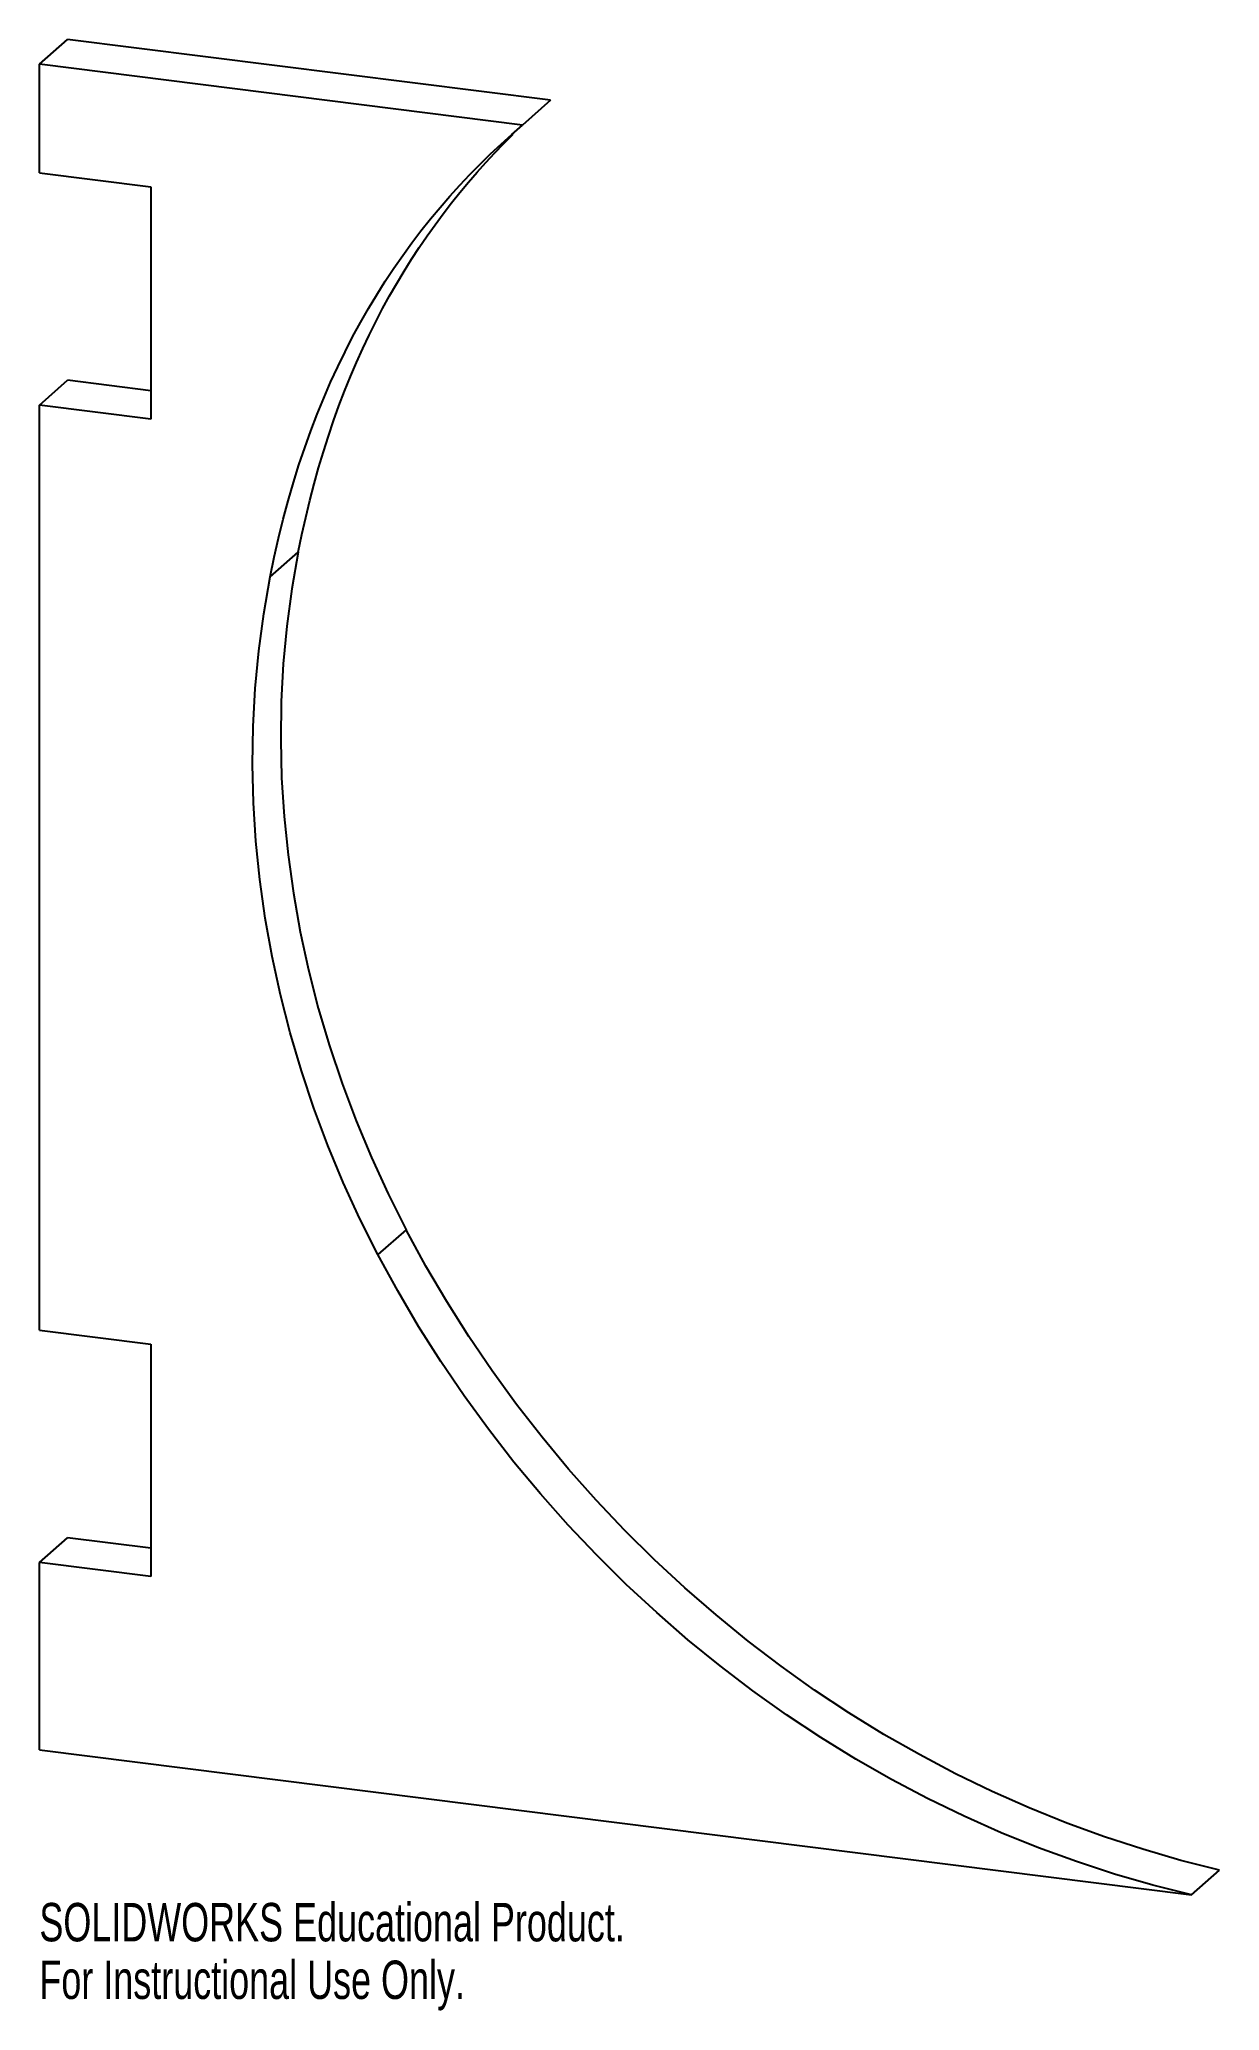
# Paper-space layout '_Dimetric' of a CAD drawing. Header units: millimetres. Extents: x -83 to 65, y -132 to 116.
import ezdxf

# ---------------------------------------------------------------- set-up
doc = ezdxf.new("R2010")
doc.units = ezdxf.units.MM
doc.styles.add('SLDTEXTSTYLE0', font='TXT', dxfattribs={"width": 0.7})

psp = doc.layouts.new('_Dimetric')

# ---------------------------------------------------------------- linework, layer by layer
at = {"color": 7, "linetype": 'Continuous', "lineweight": 25}
for p, q in [((-83.05, 112.97), (-79.51, 116.08)), ((-18.71, 108.42), (-79.51, 116.08)), ((-83.05, 99.29), (-83.05, 112.97)), ((-22.24, 105.3), (-83.05, 112.97)), ((-18.71, 108.42), (-22.24, 105.3)), ((-83.05, 99.29), (-69.01, 97.53)), ((-69.01, 97.53), (-69.01, 68.3)), ((-83.05, 70.07), (-79.51, 73.19)), ((-69.01, 71.86), (-79.51, 73.19)), ((-83.05, -46.37), (-83.05, 70.07)), ((-69.01, 68.3), (-83.05, 70.07)), ((-54.01, 48.44), (-50.47, 51.56)), ((-36.91, -33.73), (-40.45, -36.85)), ((-83.05, -46.37), (-69.01, -48.14)), ((-69.01, -48.14), (-69.01, -77.36)), ((-83.05, -75.6), (-79.51, -72.48)), ((-69.01, -73.8), (-79.51, -72.48)), ((-83.05, -99.17), (-83.05, -75.6)), ((-69.01, -77.36), (-83.05, -75.6)), ((-83.05, -99.17), (61.94, -117.43)), ((61.94, -117.43), (65.48, -114.32))]:
    psp.add_line(p, q, dxfattribs=at)
at = {"color": 7, "linetype": 'Continuous', "lineweight": 25, "flags": 128}
for points in [[(-50.47, 51.56), (-51.29, 46.92), (-51.91, 42.24), (-52.35, 37.51), (-52.61, 32.75), (-52.68, 27.95), (-52.56, 23.14), (-52.25, 18.3), (-51.76, 13.46), (-51.08, 8.62), (-50.22, 3.79), (-49.18, -1.03), (-47.95, -5.82), (-46.54, -10.59), (-44.96, -15.32), (-43.2, -20.01), (-41.27, -24.64), (-39.17, -29.22), (-36.91, -33.73)], [(-40.45, -36.85), (-42.71, -32.34), (-44.81, -27.76), (-46.74, -23.13), (-48.5, -18.44), (-50.08, -13.71), (-51.49, -8.94), (-52.71, -4.15), (-53.76, 0.67), (-54.62, 5.51), (-55.29, 10.35), (-55.79, 15.19), (-56.09, 20.02), (-56.21, 24.84), (-56.14, 29.63), (-55.89, 34.4), (-55.45, 39.12), (-54.82, 43.81), (-54.01, 48.44)], [(65.48, -114.32), (60.62, -113.1), (55.8, -111.7), (51, -110.14), (46.24, -108.4), (41.52, -106.49), (36.86, -104.42), (32.25, -102.18), (27.71, -99.78), (23.24, -97.23), (18.84, -94.52), (14.52, -91.66), (10.29, -88.65), (6.15, -85.5), (2.11, -82.21), (-1.83, -78.79), (-5.66, -75.24), (-9.37, -71.56), (-12.97, -67.77), (-16.44, -63.86), (-19.78, -59.84), (-22.99, -55.71), (-26.06, -51.49), (-29, -47.18), (-31.78, -42.77), (-34.42, -38.29), (-36.91, -33.73)], [(61.94, -117.43), (57.09, -116.22), (52.26, -114.82), (47.46, -113.25), (42.7, -111.52), (37.99, -109.61), (33.33, -107.54), (28.72, -105.3), (24.18, -102.9), (19.7, -100.34), (15.3, -97.63), (10.98, -94.77), (6.75, -91.77), (2.61, -88.62), (-1.43, -85.33), (-5.36, -81.91), (-9.19, -78.36), (-12.91, -74.68), (-16.5, -70.89), (-19.97, -66.98), (-23.32, -62.96), (-26.53, -58.83), (-29.6, -54.61), (-32.53, -50.3), (-35.32, -45.89), (-37.96, -41.41), (-40.45, -36.85)]]:
    psp.add_lwpolyline(points, dxfattribs=at)
at = {"color": 7, "linetype": 'Continuous', "lineweight": 25}
for points in [[(-54.01, 48.44), (-48.78, 75.09), (-36.84, 92.93), (-22.24, 105.3)], [(-50.47, 51.56), (-45.82, 75.28), (-35.85, 92.02), (-23.42, 104.14)]]:
    psp.add_open_spline(points, degree=3, dxfattribs=at)

# ---------------------------------------------------------------- texts
at = {"color": 7, "linetype": 'Continuous', "char_height": 4.8336, "attachment_point": 1, "style": 'SLDTEXTSTYLE0'}
for s, insert in [('SOLIDWORKS Educational Product.', (-83.05, -118.45)), ('For Instructional Use Only.', (-83.05, -125.7))]:
    psp.add_mtext(s, dxfattribs=dict(at, insert=insert))

doc.saveas('drawing.dxf')
